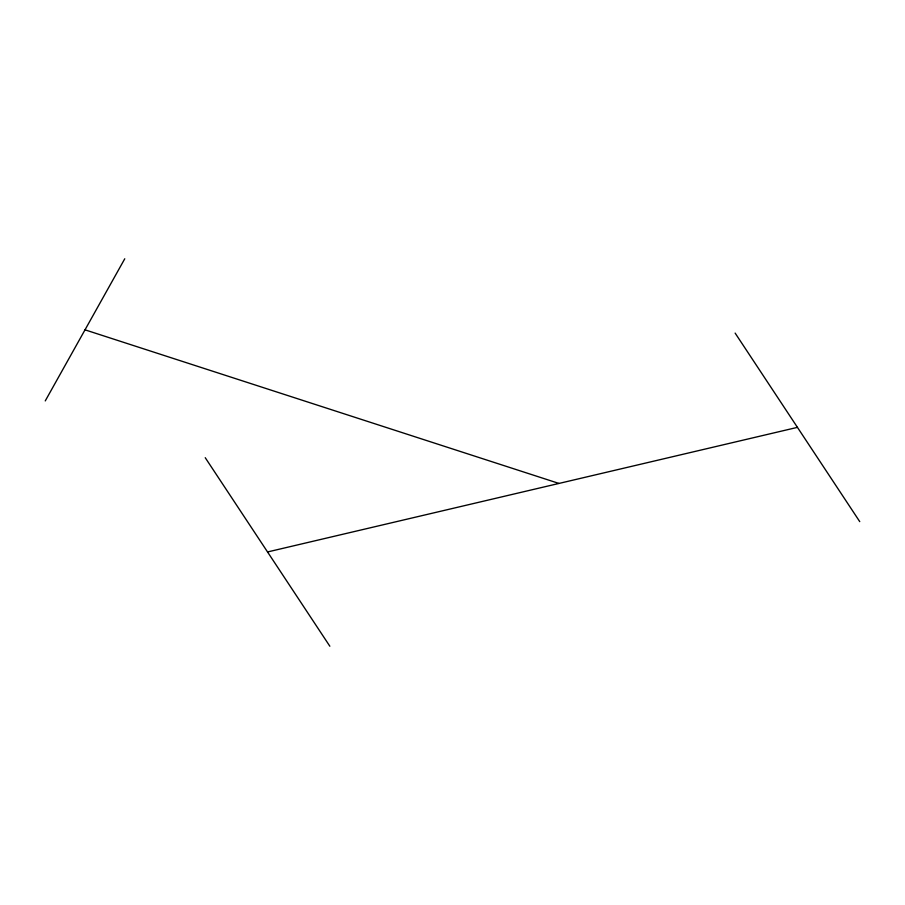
<?xml version="1.0" encoding="UTF-8"?>
<svg xmlns="http://www.w3.org/2000/svg" width="905" height="905" viewBox="0 0 905 905"><rect width="100%" height="100%" fill="white"/><g stroke="black" fill="none" stroke-linecap="round" stroke-linejoin="round"><path stroke-width="1.36" d="M45.25 400.915L124.766 258.773M267.541 551.96L797.441 427.364M85.013 329.839L558.985 483.44M735.132 333.097L859.75 521.631M205.231 457.692L329.85 646.227"/></g></svg>
